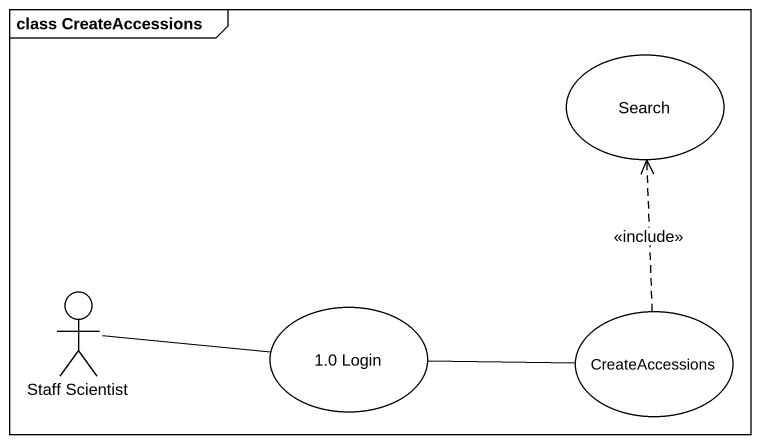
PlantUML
@startuml
mainframe class CreateAccessions
usecase Search
actor "Staff Scientist" as Staff_Scientist
usecase "1.0 Login" as u1_0_Login
usecase CreateAccessions
Staff_Scientist -right- u1_0_Login
u1_0_Login -right- CreateAccessions
CreateAccessions .up.> Search : <<include>>
@enduml
